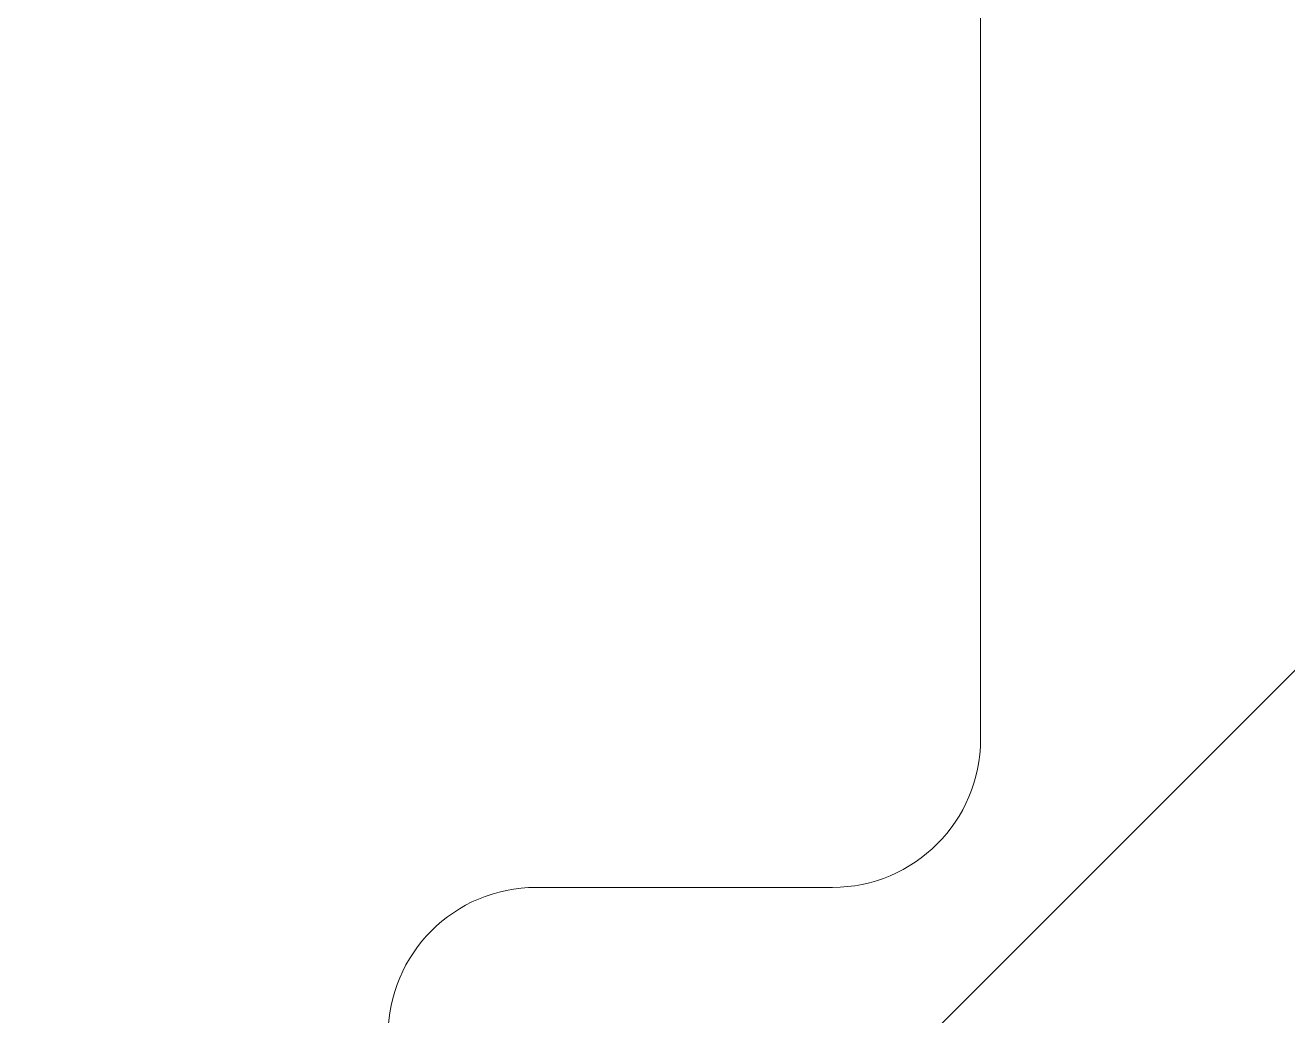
# Model space of a CAD drawing. Extents: x 14808 to 20058, y -13198 to -11680.
# Drawn here: x 16221.383 to 16223.514, y -12164.451 to -12162.779 of the extents above; entities that cross this region are included whole.
import ezdxf

# ---------------------------------------------------------------- set-up
doc = ezdxf.new("R2010")
doc.units = 0
doc.header["$LTSCALE"] = 7
doc.header["$MEASUREMENT"] = 0
doc.layers.get('0').update_dxf_attribs({"color": 2, "linetype": 'CONTINUOUS'})

msp = doc.modelspace()

# ---------------------------------------------------------------- hatches: boundary and pattern name
at = {"linetype": 'Continuous', "lineweight": 0}
h = msp.add_hatch(dxfattribs=at)
h.set_pattern_fill('ANSI31', color=2, scale=0.5, angle=-90, style=0)
h.set_pattern_definition([(315, (16169.5734, -12738.675), (1.122532, 1.122532), [])])
edge = h.paths.add_edge_path(flags=0)
edge.add_line((16223.9956, -12150.617), (16223.9956, -12148.6167))
edge.add_line((16223.9956, -12148.6167), (16164.9781, -12149.6468))
edge.add_arc((16164.9956, -12150.6467), 1, 91, 180)
edge.add_line((16163.9956, -12150.6467), (16163.9956, -12164.4172))
edge.add_line((16163.9956, -12164.4172), (16165.9956, -12164.4172))
edge.add_line((16165.9956, -12164.4172), (16165.9956, -12152.1207))
edge.add_arc((16166.4956, -12152.1207), 0.5, 91, 180, ccw=False)
edge.add_line((16166.4868, -12151.6208), (16223.9956, -12150.617))
h = msp.add_hatch(dxfattribs=at)
h.set_pattern_fill('ANSI31', color=2, scale=0.5, style=0)
h.set_pattern_definition([(45, (16169.5734, -12738.675), (-1.122532, 1.122532), [])])
edge = h.paths.add_edge_path(flags=0)
edge.add_arc((16222.2456, -12167.4839), 0.25, 180, 270)
edge.add_line((16222.2456, -12167.7339), (16223.0456, -12167.7339))
edge.add_line((16223.0456, -12167.7339), (16223.0456, -12168.8839))
edge.add_arc((16223.2956, -12168.8839), 0.25, 180, 270)
edge.add_line((16223.2956, -12169.1339), (16223.9956, -12169.1339))
edge.add_line((16223.9956, -12169.1339), (16223.9956, -12161.4377))
edge.add_line((16223.9956, -12161.4377), (16221.9956, -12161.4377))
edge.add_line((16221.9956, -12161.4377), (16221.9956, -12162.2339))
edge.add_arc((16222.2456, -12162.2339), 0.25, 180, 270)
edge.add_line((16222.2456, -12162.4839), (16222.7456, -12162.4839))
edge.add_arc((16222.7456, -12162.7339), 0.25, 0, 90, ccw=False)
edge.add_line((16222.9956, -12162.7339), (16222.9956, -12163.9839))
edge.add_arc((16222.7456, -12163.9839), 0.25, -90, 0, ccw=False)
edge.add_line((16222.7456, -12164.2339), (16222.2456, -12164.2339))
edge.add_arc((16222.2456, -12164.4839), 0.25, 90, 180)
edge.add_line((16221.9956, -12164.4839), (16221.9956, -12167.4839))

# ---------------------------------------------------------------- linework, layer by layer
at = {"color": 7, "linetype": 'Continuous', "lineweight": 15}
for p, q in [((16222.9956, -12162.7339), (16222.9956, -12163.9839)), ((16222.7456, -12164.2339), (16222.2456, -12164.2339))]:
    msp.add_line(p, q, dxfattribs=at)
for centre, start, end in [((16222.7456, -12163.9839), 270, 0), ((16222.2456, -12164.4839), 90, 180)]:
    msp.add_arc(centre, 0.25, start, end, dxfattribs=at)

doc.saveas('drawing.dxf')
